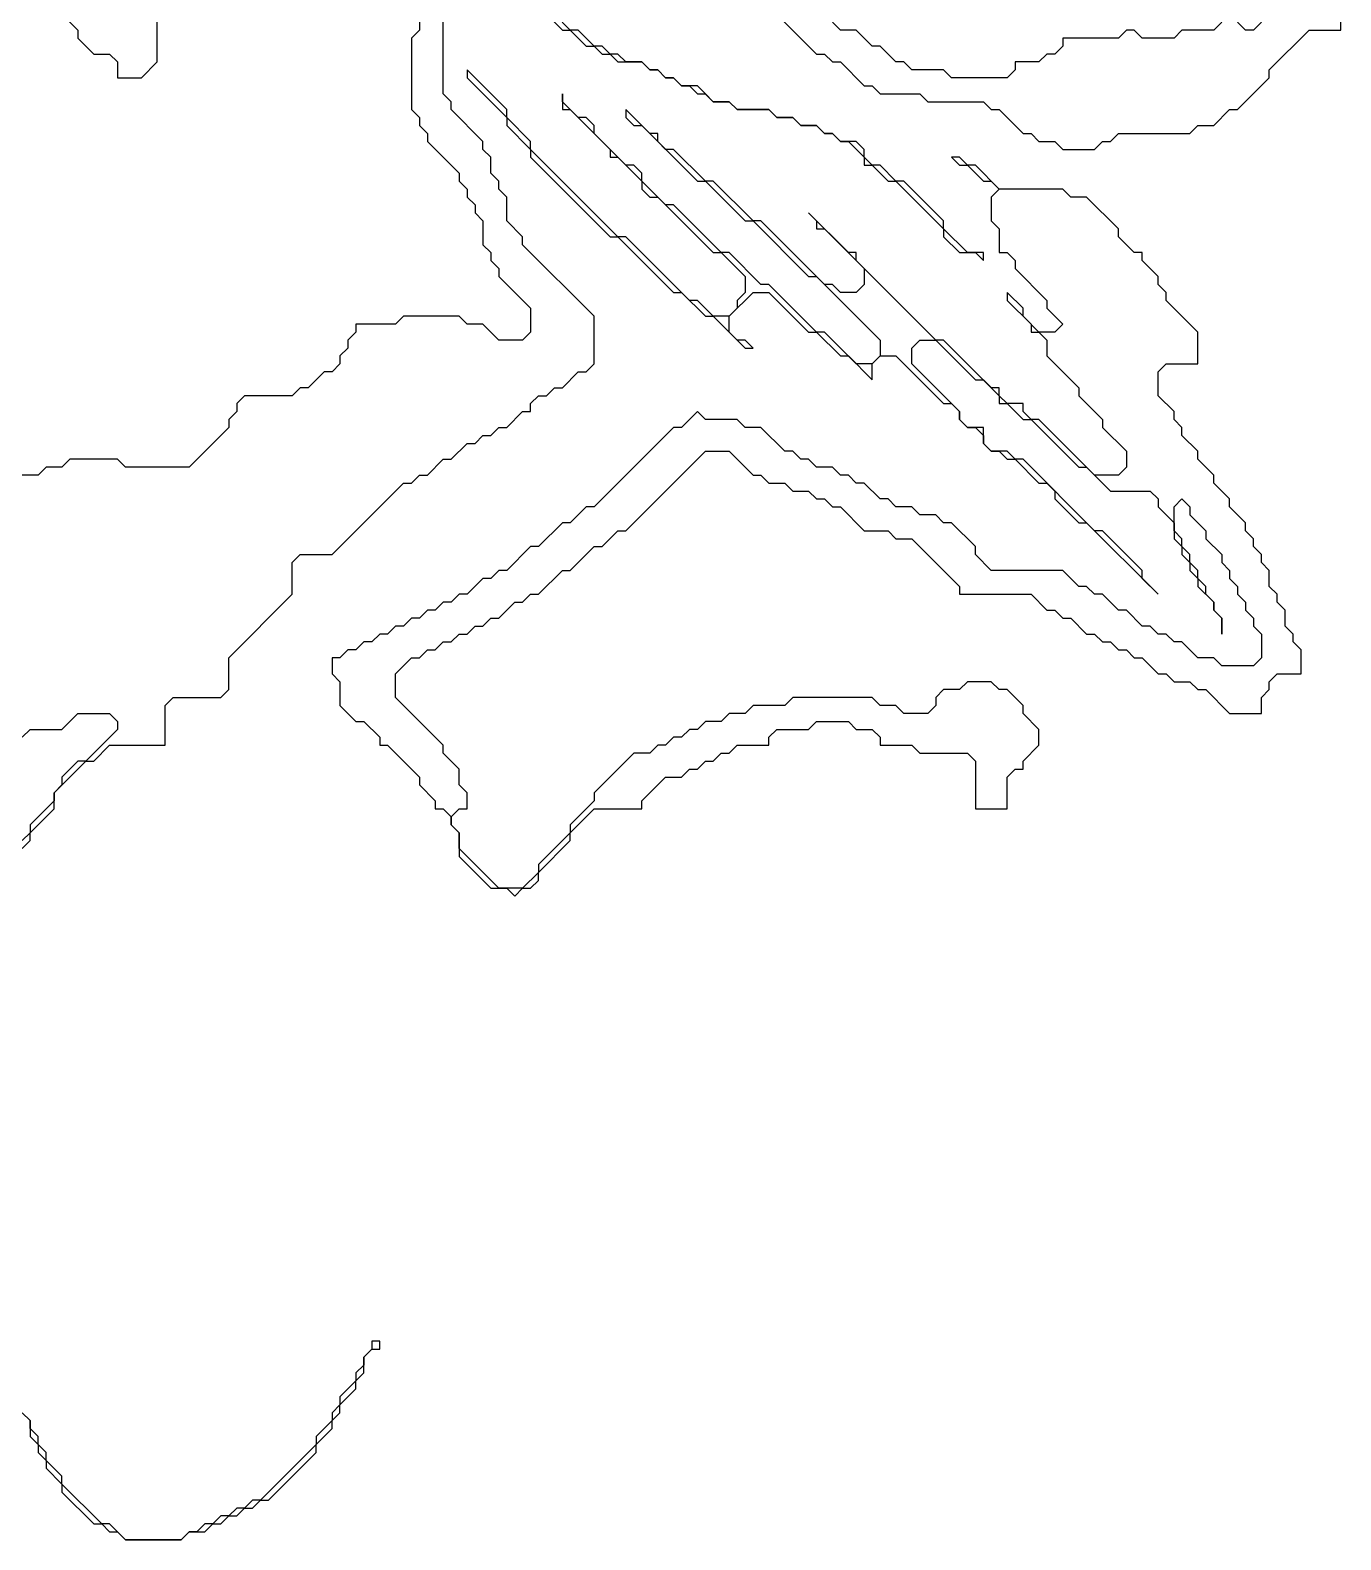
# Model space of a CAD drawing. Header units: metres. Extents: x 0 to 500, y 0 to 703.
# Drawn here: x 435.12 to 455.75, y 40 to 63.75 of the extents above; entities that cross this region are included whole.
import ezdxf

# ---------------------------------------------------------------- set-up
doc = ezdxf.new("R2010")
doc.units = ezdxf.units.M

msp = doc.modelspace()

# ---------------------------------------------------------------- linework, layer by layer
for points in [[(441.25, 64.375), (441.25, 63.75), (441.125, 63.625), (441.125, 62.5), (441.25, 62.375), (441.25, 62.25), (441.375, 62.125), (441.375, 62), (441.875, 61.5), (441.875, 61.375), (442, 61.25), (442, 61.125), (442.125, 61), (442.125, 60.875), (442.25, 60.75), (442.25, 60.375), (442.375, 60.25), (442.375, 60.125), (442.5, 60), (442.5, 59.875), (443, 59.375), (443, 59), (442.875, 58.875), (442.5, 58.875), (442.25, 59.125), (442, 59.125), (441.875, 59.25), (441, 59.25), (440.875, 59.125), (440.25, 59.125), (440.25, 59), (440.125, 58.875), (440.125, 58.75), (440, 58.625), (440, 58.5), (439.875, 58.375), (439.75, 58.375), (439.5, 58.125), (439.375, 58.125), (439.25, 58), (438.5, 58), (438.375, 57.875), (438.375, 57.75), (438.25, 57.625), (438.25, 57.5), (437.625, 56.875), (436.625, 56.875), (436.5, 57), (435.75, 57), (435.625, 56.875), (435.375, 56.875), (435.25, 56.75), (434.875, 56.75)], [(435.625, 64), (435.875, 63.75), (435.875, 63.625), (436.125, 63.375), (436.375, 63.375), (436.5, 63.25), (436.5, 63), (436.875, 63), (437.125, 63.25), (437.125, 64.125)], [(446.75, 64.125), (447.5, 63.375), (447.625, 63.375), (447.75, 63.25), (447.875, 63.25), (448.25, 62.875), (448.375, 62.875), (448.5, 62.75), (449.125, 62.75), (449.25, 62.625), (450.125, 62.625), (450.25, 62.5), (450.375, 62.5), (450.75, 62.125), (450.875, 62.125), (451, 62), (451.25, 62), (451.375, 61.875), (451.875, 61.875), (452, 62), (452.125, 62), (452.25, 62.125), (453.375, 62.125), (453.5, 62.25), (453.75, 62.25), (454, 62.5), (454.125, 62.5), (454.625, 63), (454.625, 63.125), (455.25, 63.75), (455.75, 63.75), (455.75, 64.125)], [(435, 50.875), (435.125, 51), (435.125, 51.125), (435.5, 51.5), (435.5, 51.75), (436, 52.25), (436.125, 52.25), (436.375, 52.5), (437.25, 52.5), (437.25, 53.125), (437.375, 53.25), (438.125, 53.25), (438.25, 53.375), (438.25, 53.875), (439.25, 54.875), (439.25, 55.375), (439.375, 55.5), (439.875, 55.5), (441, 56.625), (441.125, 56.625), (441.25, 56.75), (441.375, 56.75), (441.625, 57), (441.75, 57), (442, 57.25), (442.125, 57.25), (442.25, 57.375), (442.375, 57.375), (442.5, 57.5), (442.625, 57.5), (442.875, 57.75), (443, 57.75), (443, 57.875), (443.125, 58), (443.25, 58), (443.375, 58.125), (443.5, 58.125), (443.75, 58.375), (443.875, 58.375), (444, 58.5), (444, 59.25), (442.875, 60.375), (442.875, 60.5), (442.625, 60.75), (442.625, 61.125), (442.5, 61.25), (442.5, 61.375), (442.375, 61.5), (442.375, 61.75), (442.25, 61.875), (442.25, 62), (441.75, 62.5), (441.75, 62.625), (441.625, 62.75), (441.625, 64)], [(443.25, 64), (443.5, 63.75), (443.625, 63.75), (443.875, 63.5), (444, 63.5), (444.125, 63.375), (444.25, 63.375), (444.375, 63.25), (444.75, 63.25), (444.875, 63.125), (445, 63.125), (445.125, 63), (445.25, 63), (445.375, 62.875), (445.5, 62.875), (445.625, 62.75), (445.75, 62.75), (445.875, 62.625), (446.125, 62.625), (446.25, 62.5), (446.75, 62.5), (446.875, 62.375), (447.125, 62.375), (447.25, 62.25), (447.5, 62.25), (447.625, 62.125), (447.75, 62.125), (447.875, 62), (448, 62), (448.25, 61.75), (448.25, 61.625), (448.375, 61.625), (448.625, 61.375), (448.75, 61.375), (449.5, 60.625), (449.5, 60.5), (449.75, 60.25), (450, 60.25), (450.125, 60.125), (450.125, 60.25), (449.875, 60.25), (449.5, 60.625), (449.5, 60.75), (448.875, 61.375), (448.75, 61.375), (448.5, 61.625), (448.375, 61.625), (448.25, 61.75), (448.25, 61.875), (448.125, 62), (447.875, 62), (447.75, 62.125), (447.625, 62.125), (447.5, 62.25), (447.25, 62.25), (447.125, 62.375), (446.875, 62.375), (446.75, 62.5), (446.25, 62.5), (446.125, 62.625), (445.875, 62.625), (445.625, 62.875), (445.375, 62.875), (445.25, 63), (445.125, 63), (445, 63.125), (444.875, 63.125), (444.75, 63.25), (444.5, 63.25), (444.375, 63.375), (444.25, 63.375), (444.125, 63.5), (444, 63.5), (443.75, 63.75), (443.625, 63.75), (443.375, 64)], [(454.625, 64), (454.375, 63.75), (454.25, 63.75), (454.125, 63.875)], [(453.875, 63.875), (453.75, 63.75), (453.25, 63.75), (453.125, 63.625), (452.625, 63.625), (452.5, 63.75), (452.375, 63.75), (452.25, 63.625), (451.375, 63.625), (451.375, 63.5), (451.25, 63.375), (451.125, 63.375), (451, 63.25), (450.625, 63.25), (450.625, 63.125), (450.5, 63), (449.625, 63), (449.5, 63.125), (449, 63.125), (448.875, 63.25), (448.75, 63.25), (448.5, 63.5), (448.375, 63.5), (448.125, 63.75), (447.875, 63.75), (447.75, 63.875)], [(435, 52.625), (435.125, 52.75), (435.625, 52.75), (435.875, 53), (436.375, 53), (436.5, 52.875), (436.5, 52.75), (436, 52.25), (435.875, 52.25), (435.625, 52), (435.625, 51.875), (435.5, 51.75), (435.5, 51.625), (435.125, 51.25), (435.125, 51.125), (435, 51)], [(435, 42), (435.125, 41.875), (435.125, 41.625), (435.25, 41.5), (435.25, 41.375), (435.375, 41.25), (435.375, 41.125), (435.625, 40.875), (435.625, 40.75), (436.125, 40.25), (436.25, 40.25), (436.375, 40.125), (436.5, 40.125), (436.625, 40), (437.5, 40), (437.625, 40.125), (437.875, 40.125), (438, 40.25), (438.125, 40.25), (438.25, 40.375), (438.375, 40.375), (438.5, 40.5), (438.625, 40.5), (438.75, 40.625), (438.875, 40.625), (439.625, 41.375), (439.625, 41.5), (439.875, 41.75), (439.875, 41.875), (440, 42), (440, 42.125), (440.25, 42.375), (440.25, 42.5), (440.375, 42.625), (440.375, 42.875), (440.5, 43), (440.625, 43), (440.625, 43.125), (440.5, 43.125), (440.5, 43), (440.375, 42.875), (440.375, 42.75), (440.25, 42.625), (440.25, 42.5), (440, 42.25), (440, 42.125), (439.875, 42), (439.875, 41.875), (439.625, 41.625), (439.625, 41.5), (438.75, 40.625), (438.625, 40.625), (438.5, 40.5), (438.375, 40.5), (438.25, 40.375), (438.125, 40.375), (438, 40.25), (437.875, 40.25), (437.75, 40.125), (437.625, 40.125), (437.5, 40), (436.625, 40), (436.375, 40.25), (436.25, 40.25), (435.625, 40.875), (435.625, 41), (435.375, 41.25), (435.375, 41.375), (435.25, 41.5), (435.25, 41.625), (435.125, 41.75), (435.125, 41.875), (435, 42)]]:
    msp.add_lwpolyline(points)
msp.add_lwpolyline([(442, 63.125), (442, 63), (442.625, 62.375), (442.625, 62.25), (443, 61.875), (443, 61.75), (444.25, 60.5), (444.375, 60.5), (445.25, 59.625), (445.375, 59.625), (445.75, 59.25), (445.875, 59.25), (446.375, 58.75), (446.5, 58.75), (446.375, 58.875), (446.25, 58.875), (446.125, 59), (446.125, 59.25), (446.5, 59.625), (446.75, 59.625), (447.375, 59), (447.5, 59), (447.875, 58.625), (448, 58.625), (448.375, 58.25), (448.375, 58.5), (448.5, 58.625), (448.75, 58.625), (449.5, 57.875), (449.625, 57.875), (449.75, 57.75), (449.75, 57.625), (449.875, 57.5), (450, 57.5), (450.125, 57.375), (450.125, 57.25), (450.25, 57.125), (450.375, 57.125), (450.5, 57), (450.625, 57), (451, 56.625), (451.125, 56.625), (451.25, 56.5), (451.25, 56.375), (451.625, 56), (451.75, 56), (452.875, 54.875), (452.625, 55.125), (452.625, 55.25), (452, 55.875), (451.875, 55.875), (450.75, 57), (450.625, 57), (450.5, 57.125), (450.25, 57.125), (450.125, 57.25), (450.125, 57.5), (449.875, 57.5), (449.75, 57.625), (449.75, 57.75), (449, 58.5), (449, 58.75), (449.125, 58.875), (449.375, 58.875), (450, 58.25), (450.125, 58.25), (450.375, 58), (450.375, 57.875), (450.5, 57.875), (450.75, 57.625), (450.875, 57.625), (451.625, 56.875), (451.75, 56.875), (452.125, 56.5), (452.75, 56.5), (452.875, 56.375), (452.875, 56.25), (453.125, 56), (453.125, 55.75), (453.25, 55.625), (453.25, 55.5), (453.375, 55.375), (453.375, 55.25), (453.5, 55.125), (453.5, 55), (453.75, 54.75), (453.75, 54.625), (453.875, 54.5), (453.875, 54.25), (453.875, 54.5), (453.75, 54.625), (453.75, 54.75), (453.625, 54.875), (453.625, 55), (453.5, 55.125), (453.5, 55.25), (453.375, 55.375), (453.375, 55.5), (453.25, 55.625), (453.25, 55.75), (453.125, 55.875), (453.125, 56.25), (453.25, 56.375), (453.375, 56.25), (453.375, 56.125), (453.625, 55.875), (453.625, 55.75), (453.875, 55.5), (453.875, 55.375), (454, 55.25), (454, 55.125), (454.125, 55), (454.125, 54.875), (454.25, 54.75), (454.25, 54.625), (454.375, 54.5), (454.375, 54.375), (454.5, 54.25), (454.5, 53.875), (454.375, 53.75), (453.875, 53.75), (453.75, 53.875), (453.5, 53.875), (453.25, 54.125), (453.125, 54.125), (453, 54.25), (452.875, 54.25), (452.75, 54.375), (452.625, 54.375), (452.375, 54.625), (452.25, 54.625), (452, 54.875), (451.875, 54.875), (451.75, 55), (451.625, 55), (451.375, 55.25), (450.25, 55.25), (450, 55.5), (450, 55.625), (449.625, 56), (449.5, 56), (449.375, 56.125), (449.125, 56.125), (449, 56.25), (448.75, 56.25), (448.625, 56.375), (448.5, 56.375), (448.25, 56.625), (448.125, 56.625), (448, 56.75), (447.875, 56.75), (447.75, 56.875), (447.5, 56.875), (447.375, 57), (447.25, 57), (447.125, 57.125), (447, 57.125), (446.625, 57.5), (446.375, 57.5), (446.25, 57.625), (445.75, 57.625), (445.625, 57.75), (445.375, 57.5), (445.25, 57.5), (444, 56.25), (443.875, 56.25), (443.625, 56), (443.5, 56), (443.125, 55.625), (443, 55.625), (442.625, 55.25), (442.5, 55.25), (442.375, 55.125), (442.25, 55.125), (442, 54.875), (441.875, 54.875), (441.75, 54.75), (441.625, 54.75), (441.5, 54.625), (441.375, 54.625), (441.25, 54.5), (441.125, 54.5), (441, 54.375), (440.875, 54.375), (440.75, 54.25), (440.625, 54.25), (440.5, 54.125), (440.375, 54.125), (440.25, 54), (440.125, 54), (440, 53.875), (439.875, 53.875), (439.875, 53.625), (440, 53.5), (440, 53.125), (440.25, 52.875), (440.375, 52.875), (440.625, 52.625), (440.625, 52.5), (440.75, 52.5), (441.25, 52), (441.25, 51.875), (441.5, 51.625), (441.5, 51.5), (441.625, 51.5), (441.75, 51.375), (441.75, 51.25), (441.875, 51.125), (441.875, 50.75), (442.375, 50.25), (442.625, 50.25), (442.75, 50.125), (442.875, 50.25), (443, 50.25), (443.125, 50.375), (443.125, 50.5), (443.625, 51), (443.625, 51.125), (444, 51.5), (444.75, 51.5), (444.75, 51.625), (445.125, 52), (445.375, 52), (445.5, 52.125), (445.625, 52.125), (445.75, 52.25), (445.875, 52.25), (446, 52.375), (446.125, 52.375), (446.25, 52.5), (446.75, 52.5), (446.75, 52.625), (446.875, 52.75), (447.375, 52.75), (447.5, 52.875), (448, 52.875), (448.125, 52.75), (448.375, 52.75), (448.5, 52.625), (448.5, 52.5), (449, 52.5), (449.125, 52.375), (449.875, 52.375), (450, 52.25), (450, 51.5), (450.5, 51.5), (450.5, 52), (450.625, 52.125), (450.75, 52.125), (450.75, 52.25), (451, 52.5), (451, 52.75), (450.75, 53), (450.75, 53.125), (450.5, 53.375), (450.375, 53.375), (450.25, 53.5), (449.875, 53.5), (449.75, 53.375), (449.5, 53.375), (449.375, 53.25), (449.375, 53.125), (449.25, 53), (448.875, 53), (448.75, 53.125), (448.5, 53.125), (448.375, 53.25), (447.125, 53.25), (447, 53.125), (446.5, 53.125), (446.375, 53), (446.125, 53), (446, 52.875), (445.75, 52.875), (445.625, 52.75), (445.5, 52.75), (445.375, 52.625), (445.25, 52.625), (445.125, 52.5), (445, 52.5), (444.875, 52.375), (444.625, 52.375), (444, 51.75), (444, 51.625), (443.625, 51.25), (443.625, 51.125), (443.125, 50.625), (443.125, 50.5), (442.875, 50.25), (442.5, 50.25), (441.875, 50.875), (441.875, 51.125), (441.75, 51.25), (441.75, 51.375), (441.875, 51.5), (442, 51.5), (442, 51.75), (441.875, 51.875), (441.875, 52.125), (441.625, 52.375), (441.625, 52.5), (440.875, 53.25), (440.875, 53.625), (441.125, 53.875), (441.25, 53.875), (441.375, 54), (441.5, 54), (441.625, 54.125), (441.75, 54.125), (441.875, 54.25), (442, 54.25), (442.125, 54.375), (442.25, 54.375), (442.375, 54.5), (442.5, 54.5), (442.75, 54.75), (442.875, 54.75), (443, 54.875), (443.125, 54.875), (443.5, 55.25), (443.625, 55.25), (444, 55.625), (444.125, 55.625), (444.375, 55.875), (444.5, 55.875), (445.75, 57.125), (446.125, 57.125), (446.5, 56.75), (446.625, 56.75), (446.75, 56.625), (447, 56.625), (447.125, 56.5), (447.375, 56.5), (447.5, 56.375), (447.625, 56.375), (447.75, 56.25), (447.875, 56.25), (448.25, 55.875), (448.625, 55.875), (448.75, 55.75), (449, 55.75), (449.75, 55), (449.75, 54.875), (450.875, 54.875), (451.125, 54.625), (451.25, 54.625), (451.375, 54.5), (451.5, 54.5), (451.75, 54.25), (451.875, 54.25), (452, 54.125), (452.125, 54.125), (452.25, 54), (452.375, 54), (452.5, 53.875), (452.625, 53.875), (452.875, 53.625), (453, 53.625), (453.125, 53.5), (453.375, 53.5), (453.5, 53.375), (453.625, 53.375), (454, 53), (454.5, 53), (454.5, 53.25), (454.625, 53.375), (454.625, 53.5), (454.75, 53.625), (455.125, 53.625), (455.125, 54), (455, 54.125), (455, 54.25), (454.875, 54.375), (454.875, 54.625), (454.75, 54.75), (454.75, 54.875), (454.625, 55), (454.625, 55.25), (454.5, 55.375), (454.5, 55.5), (454.375, 55.625), (454.375, 55.75), (454.25, 55.875), (454.25, 56), (454, 56.25), (454, 56.375), (453.75, 56.625), (453.75, 56.75), (453.5, 57), (453.5, 57.125), (453.25, 57.375), (453.25, 57.5), (453.125, 57.625), (453.125, 57.75), (452.875, 58), (452.875, 58.375), (453, 58.5), (453.5, 58.5), (453.5, 59), (453, 59.5), (453, 59.625), (452.875, 59.75), (452.875, 59.875), (452.625, 60.125), (452.625, 60.25), (452.5, 60.25), (452.25, 60.5), (452.25, 60.625), (451.75, 61.125), (451.5, 61.125), (451.375, 61.25), (450.375, 61.25), (450, 61.625), (449.875, 61.625), (449.75, 61.75), (449.625, 61.75), (449.75, 61.625), (449.875, 61.625), (450.125, 61.375), (450.25, 61.375), (450.375, 61.25), (450.25, 61.125), (450.25, 60.75), (450.375, 60.625), (450.375, 60.25), (450.5, 60.25), (450.625, 60.125), (450.625, 60), (451.125, 59.5), (451.125, 59.375), (451.375, 59.125), (451.25, 59), (451, 59), (450.75, 59.25), (450.75, 59.375), (450.5, 59.625), (450.5, 59.5), (450.875, 59.125), (450.875, 59), (451, 59), (451.125, 58.875), (451.125, 58.625), (451.625, 58.125), (451.625, 58), (452, 57.625), (452, 57.5), (452.375, 57.125), (452.375, 56.875), (452.25, 56.75), (451.875, 56.75), (451, 57.625), (450.875, 57.625), (450.75, 57.75), (450.75, 57.875), (450.5, 57.875), (450.375, 58), (450.375, 58.125), (450.25, 58.125), (449.5, 58.875), (449.375, 58.875), (448.125, 60.125), (448.125, 60.25), (448, 60.25), (447.375, 60.875), (447.5, 60.75), (447.5, 60.625), (447.625, 60.625), (448.25, 60), (448.25, 59.75), (448.125, 59.625), (447.875, 59.625), (447.75, 59.75), (447.625, 59.75), (446.625, 60.75), (446.5, 60.75), (445.875, 61.375), (445.75, 61.375), (445.25, 61.875), (445.125, 61.875), (445, 62), (445, 62.125), (444.875, 62.125), (444.5, 62.5), (444.5, 62.375), (444.625, 62.25), (444.75, 62.25), (445.625, 61.375), (445.75, 61.375), (446.375, 60.75), (446.5, 60.75), (447.375, 59.875), (447.5, 59.875), (448.5, 58.875), (448.5, 58.625), (448.375, 58.5), (448.125, 58.5), (447.625, 59), (447.5, 59), (446.75, 59.75), (446.625, 59.75), (446.125, 60.25), (446, 60.25), (445.25, 61), (445.125, 61), (444.75, 61.375), (444.75, 61.5), (444.625, 61.625), (444.5, 61.625), (444, 62.125), (444, 62.25), (443.875, 62.375), (443.75, 62.375), (443.5, 62.625), (443.5, 62.75), (443.5, 62.5), (443.625, 62.5), (444.25, 61.875), (444.25, 61.75), (444.375, 61.75), (444.75, 61.375), (444.75, 61.25), (444.875, 61.125), (445, 61.125), (445.875, 60.25), (446, 60.25), (446.375, 59.875), (446.375, 59.625), (446.25, 59.5), (446.25, 59.375), (446.125, 59.25), (445.875, 59.25), (445.625, 59.5), (445.5, 59.5), (444.5, 60.5), (444.375, 60.5), (443, 61.875), (443, 62), (442.625, 62.375), (442.625, 62.5)], close=True)

doc.saveas('drawing.dxf')
